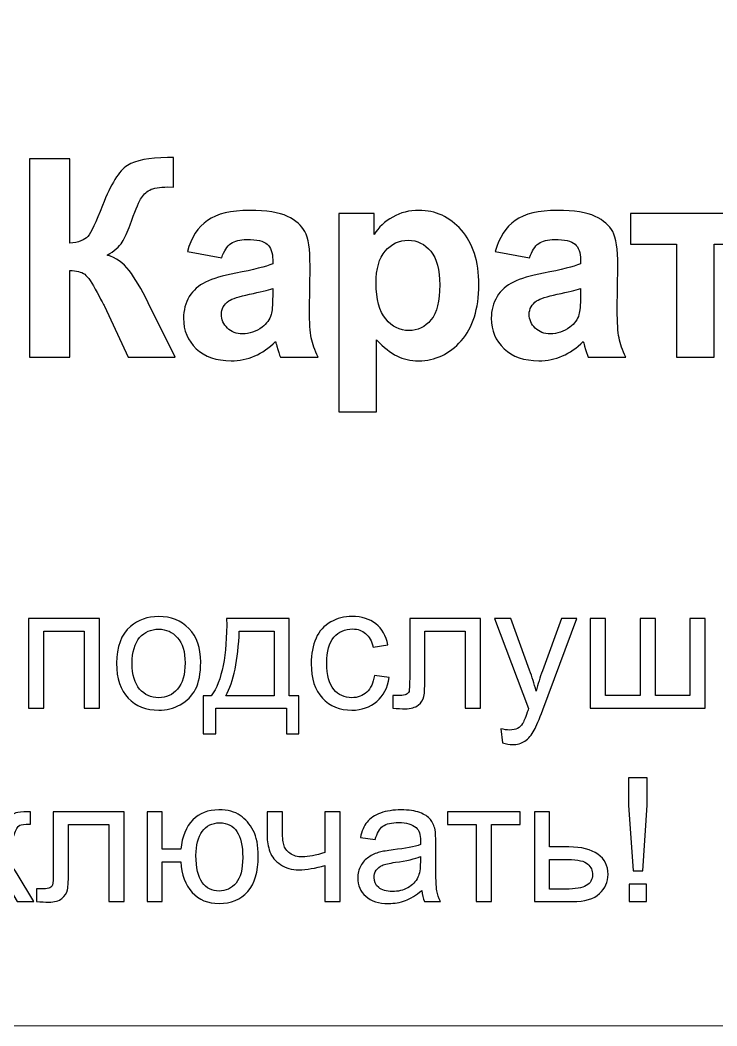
# Model space of a CAD drawing. Header units: millimetres. Extents: x -73 to 70, y 96 to 138.
# Drawn here: x 42.51 to 56.71, y 96.5 to 117 of the extents above; entities that cross this region are included whole.
import ezdxf

# ---------------------------------------------------------------- set-up
doc = ezdxf.new("R2010")
doc.units = ezdxf.units.MM
doc.header["$MEASUREMENT"] = 0
doc.layers.add('layer 1', color=7, linetype='Continuous')

msp = doc.modelspace()

# ---------------------------------------------------------------- linework, layer by layer
at = {"layer": 'layer 1', "lineweight": 9}
msp.add_open_spline([(69.5001, 135.5001), (69.5001, 135.5001), (69.5001, 98.5001), (69.5001, 98.5001), (69.5001, 97.8957), (69.4085, 97.4057), (69.0755, 97.0626), (68.7425, 96.7195), (68.2685, 96.5001), (67.5001, 96.5001), (67.5001, 96.5001), (-70.9999, 96.5001), (-70.9999, 96.5001), (-71.53, 96.4998), (-72.0385, 96.71), (-72.4136, 97.0846), (-72.7887, 97.4592), (-72.9996, 97.97), (-72.9999, 98.5001), (-72.9999, 98.5001), (-72.9999, 135.5001), (-72.9999, 135.5001), (-73.0002, 136.0302), (-72.79, 136.5387), (-72.4154, 136.9138), (-72.0408, 137.2889), (-71.53, 137.4998), (-70.9999, 137.5001), (-70.9999, 137.5001), (67.5001, 137.5001), (67.5001, 137.5001), (68.2152, 137.5001), (68.7458, 137.2967), (69.1084, 136.9045), (69.3948, 136.5947), (69.5001, 136.2287), (69.5001, 135.5001)], degree=3, knots=[0, 0, 0, 0, 0.0833333, 0.0833333, 0.0833333, 0.1666667, 0.1666667, 0.1666667, 0.25, 0.25, 0.25, 0.3333333, 0.3333333, 0.3333333, 0.4166667, 0.4166667, 0.4166667, 0.5, 0.5, 0.5, 0.5833333, 0.5833333, 0.5833333, 0.6666667, 0.6666667, 0.6666667, 0.75, 0.75, 0.75, 0.8333333, 0.8333333, 0.8333333, 0.9166667, 0.9166667, 0.9166667, 1, 1, 1, 1], dxfattribs=at)
at = {"layer": 'layer 1', "color": 250}
for points, knots in [([(42.7, 114.1718), (42.7, 114.1718), (43.5185, 114.1718), (43.5185, 114.1718), (43.5185, 114.1718), (43.5185, 112.4502), (43.5185, 112.4502), (43.7, 112.4691), (43.8233, 112.5152), (43.8872, 112.5914), (43.9512, 112.6666), (44.0509, 112.8764), (44.1845, 113.2207), (44.3529, 113.6582), (44.5232, 113.931), (44.6934, 114.0373), (44.8628, 114.1436), (45.1346, 114.1972), (45.5109, 114.1972), (45.5298, 114.1972), (45.5693, 114.1981), (45.6295, 114.2), (45.6295, 114.2), (45.6295, 113.5961), (45.6295, 113.5961), (45.6295, 113.5961), (45.5138, 113.5989), (45.5138, 113.5989), (45.3463, 113.5989), (45.224, 113.5782), (45.1469, 113.5368), (45.0697, 113.4954), (45.0076, 113.4324), (44.9597, 113.3477), (44.9117, 113.263), (44.8411, 113.089), (44.748, 112.8256), (44.6981, 112.6854), (44.6445, 112.5688), (44.5862, 112.4747), (44.5288, 112.3806), (44.4263, 112.2922), (44.2795, 112.2094), (44.4611, 112.1586), (44.6107, 112.0542), (44.7292, 111.898), (44.8477, 111.7419), (44.9775, 111.5217), (45.1187, 111.2367), (45.1187, 111.2367), (45.669, 110.1304), (45.669, 110.1304), (45.669, 110.1304), (44.7094, 110.1304), (44.7094, 110.1304), (44.7094, 110.1304), (44.225, 111.1709), (44.225, 111.1709), (44.2174, 111.1859), (44.2014, 111.2141), (44.1779, 111.2565), (44.1685, 111.2706), (44.1346, 111.3345), (44.0763, 111.4465), (43.9728, 111.6459), (43.8882, 111.7701), (43.8223, 111.82), (43.7555, 111.8698), (43.6549, 111.8952), (43.5185, 111.8971), (43.5185, 111.8971), (43.5185, 110.1304), (43.5185, 110.1304), (43.5185, 110.1304), (42.7, 110.1304), (42.7, 110.1304), (42.7, 110.1304), (42.7, 114.1718), (42.7, 114.1718)], [0, 0, 0, 0, 0.0384615, 0.0384615, 0.0384615, 0.0769231, 0.0769231, 0.0769231, 0.1153846, 0.1153846, 0.1153846, 0.1538462, 0.1538462, 0.1538462, 0.1923077, 0.1923077, 0.1923077, 0.2307692, 0.2307692, 0.2307692, 0.2692308, 0.2692308, 0.2692308, 0.3076923, 0.3076923, 0.3076923, 0.3461538, 0.3461538, 0.3461538, 0.3846154, 0.3846154, 0.3846154, 0.4230769, 0.4230769, 0.4230769, 0.4615385, 0.4615385, 0.4615385, 0.5, 0.5, 0.5, 0.5384615, 0.5384615, 0.5384615, 0.5769231, 0.5769231, 0.5769231, 0.6153846, 0.6153846, 0.6153846, 0.6538462, 0.6538462, 0.6538462, 0.6923077, 0.6923077, 0.6923077, 0.7307692, 0.7307692, 0.7307692, 0.7692308, 0.7692308, 0.7692308, 0.8076923, 0.8076923, 0.8076923, 0.8461538, 0.8461538, 0.8461538, 0.8846154, 0.8846154, 0.8846154, 0.9230769, 0.9230769, 0.9230769, 0.9615385, 0.9615385, 0.9615385, 1, 1, 1, 1]), ([(46.6157, 112.1567), (46.6157, 112.1567), (45.9158, 112.2809), (45.9158, 112.2809), (45.9948, 112.5669), (46.1312, 112.7786), (46.3241, 112.9159), (46.5169, 113.0533), (46.8039, 113.1219), (47.1839, 113.1219), (47.5292, 113.1219), (47.7869, 113.0815), (47.9563, 112.9996), (48.1247, 112.9178), (48.2441, 112.8143), (48.3128, 112.6883), (48.3815, 112.5622), (48.4163, 112.3317), (48.4163, 111.9949), (48.4163, 111.9949), (48.405, 111.0918), (48.405, 111.0918), (48.405, 110.835), (48.4172, 110.645), (48.4417, 110.5227), (48.4661, 110.4004), (48.5122, 110.2696), (48.58, 110.1304), (48.58, 110.1304), (47.8123, 110.1304), (47.8123, 110.1304), (47.7926, 110.1812), (47.7672, 110.2565), (47.738, 110.3562), (47.7258, 110.4023), (47.7164, 110.4324), (47.7107, 110.4465), (47.579, 110.3167), (47.4379, 110.2198), (47.2874, 110.1549), (47.1369, 110.0899), (46.977, 110.057), (46.8067, 110.057), (46.5066, 110.057), (46.2695, 110.1389), (46.0964, 110.3026), (45.9233, 110.4653), (45.8368, 110.6723), (45.8368, 110.9225), (45.8368, 111.0871), (45.8763, 111.2348), (45.9553, 111.3646), (46.0344, 111.4935), (46.1444, 111.5932), (46.2874, 111.6619), (46.4295, 111.7306), (46.6345, 111.7908), (46.9026, 111.8425), (47.2639, 111.9103), (47.5151, 111.9742), (47.6543, 112.0326), (47.6543, 112.0326), (47.6543, 112.1106), (47.6543, 112.1106), (47.6543, 112.2612), (47.6176, 112.3684), (47.5442, 112.4333), (47.4699, 112.4973), (47.3307, 112.5293), (47.1265, 112.5293), (46.9883, 112.5293), (46.881, 112.502), (46.8039, 112.4465), (46.7258, 112.3919), (46.6637, 112.295), (46.6157, 112.1567)], [0, 0, 0, 0, 0.04, 0.04, 0.04, 0.08, 0.08, 0.08, 0.12, 0.12, 0.12, 0.16, 0.16, 0.16, 0.2, 0.2, 0.2, 0.24, 0.24, 0.24, 0.28, 0.28, 0.28, 0.32, 0.32, 0.32, 0.36, 0.36, 0.36, 0.4, 0.4, 0.4, 0.44, 0.44, 0.44, 0.48, 0.48, 0.48, 0.52, 0.52, 0.52, 0.56, 0.56, 0.56, 0.6, 0.6, 0.6, 0.64, 0.64, 0.64, 0.68, 0.68, 0.68, 0.72, 0.72, 0.72, 0.76, 0.76, 0.76, 0.8, 0.8, 0.8, 0.84, 0.84, 0.84, 0.88, 0.88, 0.88, 0.92, 0.92, 0.92, 0.96, 0.96, 0.96, 1, 1, 1, 1]), ([(48.9998, 113.0598), (48.9998, 113.0598), (49.7223, 113.0598), (49.7223, 113.0598), (49.7223, 113.0598), (49.7223, 112.6299), (49.7223, 112.6299), (49.8164, 112.7767), (49.9424, 112.8952), (50.1024, 112.9865), (50.2623, 113.0768), (50.4401, 113.1219), (50.6348, 113.1219), (50.9744, 113.1219), (51.2632, 112.9883), (51.5003, 112.7212), (51.7374, 112.455), (51.8559, 112.0824), (51.8559, 111.6064), (51.8559, 111.1163), (51.7364, 110.7362), (51.4975, 110.4644), (51.2585, 110.1925), (50.9688, 110.057), (50.6282, 110.057), (50.4664, 110.057), (50.3197, 110.089), (50.188, 110.1539), (50.0572, 110.2179), (49.918, 110.328), (49.7731, 110.4841), (49.7731, 110.4841), (49.7731, 109.0185), (49.7731, 109.0185), (49.7731, 109.0185), (48.9998, 109.0185), (48.9998, 109.0185), (48.9998, 109.0185), (48.9998, 113.0598), (48.9998, 113.0598)], [0, 0, 0, 0, 0.0769231, 0.0769231, 0.0769231, 0.1538462, 0.1538462, 0.1538462, 0.2307692, 0.2307692, 0.2307692, 0.3076923, 0.3076923, 0.3076923, 0.3846154, 0.3846154, 0.3846154, 0.4615385, 0.4615385, 0.4615385, 0.5384615, 0.5384615, 0.5384615, 0.6153846, 0.6153846, 0.6153846, 0.6923077, 0.6923077, 0.6923077, 0.7692308, 0.7692308, 0.7692308, 0.8461538, 0.8461538, 0.8461538, 0.9230769, 0.9230769, 0.9230769, 1, 1, 1, 1]), ([(52.8891, 112.1567), (52.8891, 112.1567), (52.1892, 112.2809), (52.1892, 112.2809), (52.2682, 112.5669), (52.4046, 112.7786), (52.5975, 112.9159), (52.7903, 113.0533), (53.0773, 113.1219), (53.4573, 113.1219), (53.8026, 113.1219), (54.0603, 113.0815), (54.2297, 112.9996), (54.3981, 112.9178), (54.5175, 112.8143), (54.5862, 112.6883), (54.6549, 112.5622), (54.6897, 112.3317), (54.6897, 111.9949), (54.6897, 111.9949), (54.6784, 111.0918), (54.6784, 111.0918), (54.6784, 110.835), (54.6906, 110.645), (54.7151, 110.5227), (54.7395, 110.4004), (54.7856, 110.2696), (54.8534, 110.1304), (54.8534, 110.1304), (54.0857, 110.1304), (54.0857, 110.1304), (54.066, 110.1812), (54.0406, 110.2565), (54.0114, 110.3562), (53.9992, 110.4023), (53.9898, 110.4324), (53.9841, 110.4465), (53.8524, 110.3167), (53.7113, 110.2198), (53.5608, 110.1549), (53.4103, 110.0899), (53.2504, 110.057), (53.0801, 110.057), (52.78, 110.057), (52.5429, 110.1389), (52.3698, 110.3026), (52.1967, 110.4653), (52.1102, 110.6723), (52.1102, 110.9225), (52.1102, 111.0871), (52.1497, 111.2348), (52.2287, 111.3646), (52.3078, 111.4935), (52.4178, 111.5932), (52.5608, 111.6619), (52.7029, 111.7306), (52.9079, 111.7908), (53.176, 111.8425), (53.5373, 111.9103), (53.7885, 111.9742), (53.9277, 112.0326), (53.9277, 112.0326), (53.9277, 112.1106), (53.9277, 112.1106), (53.9277, 112.2612), (53.891, 112.3684), (53.8176, 112.4333), (53.7433, 112.4973), (53.6041, 112.5293), (53.3999, 112.5293), (53.2617, 112.5293), (53.1544, 112.502), (53.0773, 112.4465), (52.9992, 112.3919), (52.9371, 112.295), (52.8891, 112.1567)], [0, 0, 0, 0, 0.04, 0.04, 0.04, 0.08, 0.08, 0.08, 0.12, 0.12, 0.12, 0.16, 0.16, 0.16, 0.2, 0.2, 0.2, 0.24, 0.24, 0.24, 0.28, 0.28, 0.28, 0.32, 0.32, 0.32, 0.36, 0.36, 0.36, 0.4, 0.4, 0.4, 0.44, 0.44, 0.44, 0.48, 0.48, 0.48, 0.52, 0.52, 0.52, 0.56, 0.56, 0.56, 0.6, 0.6, 0.6, 0.64, 0.64, 0.64, 0.68, 0.68, 0.68, 0.72, 0.72, 0.72, 0.76, 0.76, 0.76, 0.8, 0.8, 0.8, 0.84, 0.84, 0.84, 0.88, 0.88, 0.88, 0.92, 0.92, 0.92, 0.96, 0.96, 0.96, 1, 1, 1, 1]), ([(54.9458, 113.0598), (54.9458, 113.0598), (57.5931, 113.0598), (57.5931, 113.0598), (57.5931, 113.0598), (57.5931, 112.4333), (57.5931, 112.4333), (57.5931, 112.4333), (56.6561, 112.4333), (56.6561, 112.4333), (56.6561, 112.4333), (56.6561, 110.1304), (56.6561, 110.1304), (56.6561, 110.1304), (55.8828, 110.1304), (55.8828, 110.1304), (55.8828, 110.1304), (55.8828, 112.4333), (55.8828, 112.4333), (55.8828, 112.4333), (54.9458, 112.4333), (54.9458, 112.4333), (54.9458, 112.4333), (54.9458, 113.0598), (54.9458, 113.0598)], [0, 0, 0, 0, 0.125, 0.125, 0.125, 0.25, 0.25, 0.25, 0.375, 0.375, 0.375, 0.5, 0.5, 0.5, 0.625, 0.625, 0.625, 0.75, 0.75, 0.75, 0.875, 0.875, 0.875, 1, 1, 1, 1]), ([(49.7618, 111.6403), (49.7618, 111.3101), (49.8267, 111.0664), (49.9575, 110.9084), (50.0873, 110.7513), (50.2463, 110.6723), (50.4326, 110.6723), (50.6122, 110.6723), (50.7618, 110.7447), (50.8813, 110.8896), (51.0008, 111.0344), (51.06, 111.2715), (51.06, 111.6017), (51.06, 111.9103), (50.9989, 112.1389), (50.8756, 112.2884), (50.7533, 112.438), (50.6009, 112.5123), (50.4194, 112.5123), (50.2303, 112.5123), (50.0732, 112.439), (49.949, 112.2922), (49.8239, 112.1455), (49.7618, 111.9281), (49.7618, 111.6403)], [0, 0, 0, 0, 0.125, 0.125, 0.125, 0.25, 0.25, 0.25, 0.375, 0.375, 0.375, 0.5, 0.5, 0.5, 0.625, 0.625, 0.625, 0.75, 0.75, 0.75, 0.875, 0.875, 0.875, 1, 1, 1, 1]), ([(47.6543, 111.5302), (47.5555, 111.4973), (47.3984, 111.4578), (47.183, 111.4117), (46.9685, 111.3656), (46.8274, 111.3204), (46.7615, 111.2772), (46.6609, 111.2047), (46.6101, 111.1144), (46.6101, 111.0043), (46.6101, 110.8952), (46.6505, 110.8021), (46.7314, 110.7231), (46.8123, 110.644), (46.9149, 110.6045), (47.04, 110.6045), (47.1792, 110.6045), (47.3128, 110.6506), (47.4398, 110.7419), (47.5329, 110.8124), (47.595, 110.8971), (47.6242, 110.9987), (47.6439, 111.0645), (47.6543, 111.1906), (47.6543, 111.3759), (47.6543, 111.3759), (47.6543, 111.5302), (47.6543, 111.5302)], [0, 0, 0, 0, 0.1111111, 0.1111111, 0.1111111, 0.2222222, 0.2222222, 0.2222222, 0.3333333, 0.3333333, 0.3333333, 0.4444444, 0.4444444, 0.4444444, 0.5555556, 0.5555556, 0.5555556, 0.6666667, 0.6666667, 0.6666667, 0.7777778, 0.7777778, 0.7777778, 0.8888889, 0.8888889, 0.8888889, 1, 1, 1, 1]), ([(53.9277, 111.5302), (53.8289, 111.4973), (53.6718, 111.4578), (53.4564, 111.4117), (53.2419, 111.3656), (53.1008, 111.3204), (53.0349, 111.2772), (52.9343, 111.2047), (52.8835, 111.1144), (52.8835, 111.0043), (52.8835, 110.8952), (52.9239, 110.8021), (53.0048, 110.7231), (53.0857, 110.644), (53.1883, 110.6045), (53.3134, 110.6045), (53.4526, 110.6045), (53.5862, 110.6506), (53.7132, 110.7419), (53.8063, 110.8124), (53.8684, 110.8971), (53.8976, 110.9987), (53.9173, 111.0645), (53.9277, 111.1906), (53.9277, 111.3759), (53.9277, 111.3759), (53.9277, 111.5302), (53.9277, 111.5302)], [0, 0, 0, 0, 0.1111111, 0.1111111, 0.1111111, 0.2222222, 0.2222222, 0.2222222, 0.3333333, 0.3333333, 0.3333333, 0.4444444, 0.4444444, 0.4444444, 0.5555556, 0.5555556, 0.5555556, 0.6666667, 0.6666667, 0.6666667, 0.7777778, 0.7777778, 0.7777778, 0.8888889, 0.8888889, 0.8888889, 1, 1, 1, 1]), ([(42.678, 104.805), (42.678, 104.805), (44.1244, 104.805), (44.1244, 104.805), (44.1244, 104.805), (44.1244, 102.9741), (44.1244, 102.9741), (44.1244, 102.9741), (43.814, 102.9741), (43.814, 102.9741), (43.814, 102.9741), (43.814, 104.5475), (43.814, 104.5475), (43.814, 104.5475), (42.9885, 104.5475), (42.9885, 104.5475), (42.9885, 104.5475), (42.9885, 102.9741), (42.9885, 102.9741), (42.9885, 102.9741), (42.678, 102.9741), (42.678, 102.9741), (42.678, 102.9741), (42.678, 104.805), (42.678, 104.805)], [0, 0, 0, 0, 0.125, 0.125, 0.125, 0.25, 0.25, 0.25, 0.375, 0.375, 0.375, 0.5, 0.5, 0.5, 0.625, 0.625, 0.625, 0.75, 0.75, 0.75, 0.875, 0.875, 0.875, 1, 1, 1, 1]), ([(44.4719, 103.8896), (44.4719, 104.2276), (44.566, 104.4781), (44.7547, 104.641), (44.9117, 104.7762), (45.104, 104.8438), (45.3303, 104.8438), (45.5814, 104.8438), (45.7872, 104.7615), (45.9471, 104.5969), (46.1065, 104.4328), (46.1864, 104.2053), (46.1864, 103.9154), (46.1864, 103.6802), (46.1512, 103.4956), (46.0806, 103.361), (46.01, 103.2263), (45.9071, 103.1217), (45.7719, 103.047), (45.6373, 102.9723), (45.4897, 102.9353), (45.3303, 102.9353), (45.074, 102.9353), (44.867, 103.017), (44.7089, 103.1811), (44.5507, 103.3451), (44.4719, 103.5815), (44.4719, 103.8896)], [0, 0, 0, 0, 0.1111111, 0.1111111, 0.1111111, 0.2222222, 0.2222222, 0.2222222, 0.3333333, 0.3333333, 0.3333333, 0.4444444, 0.4444444, 0.4444444, 0.5555556, 0.5555556, 0.5555556, 0.6666667, 0.6666667, 0.6666667, 0.7777778, 0.7777778, 0.7777778, 0.8888889, 0.8888889, 0.8888889, 1, 1, 1, 1]), ([(46.7162, 104.805), (46.7162, 104.805), (47.9932, 104.805), (47.9932, 104.805), (47.9932, 104.805), (47.9932, 103.2281), (47.9932, 103.2281), (47.9932, 103.2281), (48.1908, 103.2281), (48.1908, 103.2281), (48.1908, 103.2281), (48.1908, 102.4555), (48.1908, 102.4555), (48.1908, 102.4555), (47.9368, 102.4555), (47.9368, 102.4555), (47.9368, 102.4555), (47.9368, 102.9741), (47.9368, 102.9741), (47.9368, 102.9741), (46.4939, 102.9741), (46.4939, 102.9741), (46.4939, 102.9741), (46.4939, 102.4555), (46.4939, 102.4555), (46.4939, 102.4555), (46.2399, 102.4555), (46.2399, 102.4555), (46.2399, 102.4555), (46.2399, 103.2281), (46.2399, 103.2281), (46.2399, 103.2281), (46.4022, 103.2281), (46.4022, 103.2281), (46.6209, 103.525), (46.7256, 104.0507), (46.7162, 104.805)], [0, 0, 0, 0, 0.0833333, 0.0833333, 0.0833333, 0.1666667, 0.1666667, 0.1666667, 0.25, 0.25, 0.25, 0.3333333, 0.3333333, 0.3333333, 0.4166667, 0.4166667, 0.4166667, 0.5, 0.5, 0.5, 0.5833333, 0.5833333, 0.5833333, 0.6666667, 0.6666667, 0.6666667, 0.75, 0.75, 0.75, 0.8333333, 0.8333333, 0.8333333, 0.9166667, 0.9166667, 0.9166667, 1, 1, 1, 1]), ([(49.7272, 103.6444), (49.7272, 103.6444), (50.0305, 103.602), (50.0305, 103.602), (49.997, 103.3933), (49.9124, 103.2305), (49.7754, 103.1123), (49.6384, 102.9941), (49.4696, 102.9353), (49.2703, 102.9353), (49.0204, 102.9353), (48.8193, 103.017), (48.6676, 103.1805), (48.5154, 103.3439), (48.4395, 103.5779), (48.4395, 103.8825), (48.4395, 104.0801), (48.4724, 104.2523), (48.5377, 104.4005), (48.603, 104.5481), (48.7023, 104.6592), (48.8364, 104.7327), (48.9699, 104.8068), (49.1151, 104.8438), (49.2727, 104.8438), (49.4708, 104.8438), (49.6337, 104.7939), (49.7595, 104.6933), (49.8859, 104.5928), (49.967, 104.4499), (50.0023, 104.2653), (50.0023, 104.2653), (49.7025, 104.2194), (49.7025, 104.2194), (49.6737, 104.3423), (49.6231, 104.4346), (49.5496, 104.4969), (49.4767, 104.5587), (49.3885, 104.5898), (49.285, 104.5898), (49.1286, 104.5898), (49.0016, 104.534), (48.9034, 104.4223), (48.8058, 104.31), (48.757, 104.1336), (48.757, 103.8913), (48.757, 103.6456), (48.8041, 103.4674), (48.8981, 103.3563), (48.9928, 103.2452), (49.1157, 103.1893), (49.2668, 103.1893), (49.3891, 103.1893), (49.4908, 103.2263), (49.5719, 103.301), (49.6537, 103.3751), (49.7054, 103.4897), (49.7272, 103.6444)], [0, 0, 0, 0, 0.0526316, 0.0526316, 0.0526316, 0.1052632, 0.1052632, 0.1052632, 0.1578947, 0.1578947, 0.1578947, 0.2105263, 0.2105263, 0.2105263, 0.2631579, 0.2631579, 0.2631579, 0.3157895, 0.3157895, 0.3157895, 0.3684211, 0.3684211, 0.3684211, 0.4210526, 0.4210526, 0.4210526, 0.4736842, 0.4736842, 0.4736842, 0.5263158, 0.5263158, 0.5263158, 0.5789474, 0.5789474, 0.5789474, 0.6315789, 0.6315789, 0.6315789, 0.6842105, 0.6842105, 0.6842105, 0.7368421, 0.7368421, 0.7368421, 0.7894737, 0.7894737, 0.7894737, 0.8421053, 0.8421053, 0.8421053, 0.8947368, 0.8947368, 0.8947368, 0.9473684, 0.9473684, 0.9473684, 1, 1, 1, 1]), ([(50.4468, 104.805), (50.4468, 104.805), (51.8897, 104.805), (51.8897, 104.805), (51.8897, 104.805), (51.8897, 102.9759), (51.8897, 102.9759), (51.8897, 102.9759), (51.5793, 102.9759), (51.5793, 102.9759), (51.5793, 102.9759), (51.5793, 104.5475), (51.5793, 104.5475), (51.5793, 104.5475), (50.7573, 104.5475), (50.7573, 104.5475), (50.7573, 104.5475), (50.7573, 103.6367), (50.7573, 103.6367), (50.7573, 103.4245), (50.7502, 103.2845), (50.7367, 103.2163), (50.7226, 103.1487), (50.685, 103.0899), (50.6232, 103.0394), (50.5609, 102.9888), (50.4715, 102.9635), (50.3545, 102.9635), (50.2822, 102.9635), (50.1987, 102.9682), (50.1046, 102.977), (50.1046, 102.977), (50.1046, 103.2352), (50.1046, 103.2352), (50.1046, 103.2352), (50.2405, 103.2352), (50.2405, 103.2352), (50.3045, 103.2352), (50.3504, 103.2416), (50.378, 103.2551), (50.4057, 103.2681), (50.4239, 103.2893), (50.4333, 103.3181), (50.4421, 103.3469), (50.4468, 103.4404), (50.4468, 103.5985), (50.4468, 103.5985), (50.4468, 104.805), (50.4468, 104.805)], [0, 0, 0, 0, 0.0625, 0.0625, 0.0625, 0.125, 0.125, 0.125, 0.1875, 0.1875, 0.1875, 0.25, 0.25, 0.25, 0.3125, 0.3125, 0.3125, 0.375, 0.375, 0.375, 0.4375, 0.4375, 0.4375, 0.5, 0.5, 0.5, 0.5625, 0.5625, 0.5625, 0.625, 0.625, 0.625, 0.6875, 0.6875, 0.6875, 0.75, 0.75, 0.75, 0.8125, 0.8125, 0.8125, 0.875, 0.875, 0.875, 0.9375, 0.9375, 0.9375, 1, 1, 1, 1]), ([(52.3395, 102.2703), (52.3395, 102.2703), (52.3042, 102.5572), (52.3042, 102.5572), (52.3724, 102.539), (52.4312, 102.5296), (52.4818, 102.5296), (52.5512, 102.5296), (52.6065, 102.5414), (52.6476, 102.5643), (52.6894, 102.5872), (52.7235, 102.6196), (52.7499, 102.6607), (52.7693, 102.6919), (52.8011, 102.7689), (52.8446, 102.8924), (52.8505, 102.9094), (52.8593, 102.9347), (52.8722, 102.9682), (52.8722, 102.9682), (52.1772, 104.805), (52.1772, 104.805), (52.1772, 104.805), (52.5089, 104.805), (52.5089, 104.805), (52.5089, 104.805), (52.891, 103.7479), (52.891, 103.7479), (52.941, 103.6144), (52.9851, 103.4733), (53.0245, 103.3251), (53.0604, 103.4645), (53.1027, 103.602), (53.1521, 103.7373), (53.1521, 103.7373), (53.5425, 104.805), (53.5425, 104.805), (53.5425, 104.805), (53.8524, 104.805), (53.8524, 104.805), (53.8524, 104.805), (53.1603, 102.9423), (53.1603, 102.9423), (53.0857, 102.7419), (53.0274, 102.6043), (52.9857, 102.5284), (52.9304, 102.4267), (52.8669, 102.352), (52.7958, 102.3044), (52.7241, 102.2568), (52.6388, 102.2333), (52.54, 102.2333), (52.48, 102.2333), (52.413, 102.2456), (52.3395, 102.2703)], [0, 0, 0, 0, 0.0555556, 0.0555556, 0.0555556, 0.1111111, 0.1111111, 0.1111111, 0.1666667, 0.1666667, 0.1666667, 0.2222222, 0.2222222, 0.2222222, 0.2777778, 0.2777778, 0.2777778, 0.3333333, 0.3333333, 0.3333333, 0.3888889, 0.3888889, 0.3888889, 0.4444444, 0.4444444, 0.4444444, 0.5, 0.5, 0.5, 0.5555556, 0.5555556, 0.5555556, 0.6111111, 0.6111111, 0.6111111, 0.6666667, 0.6666667, 0.6666667, 0.7222222, 0.7222222, 0.7222222, 0.7777778, 0.7777778, 0.7777778, 0.8333333, 0.8333333, 0.8333333, 0.8888889, 0.8888889, 0.8888889, 0.9444444, 0.9444444, 0.9444444, 1, 1, 1, 1]), ([(54.1281, 104.805), (54.1281, 104.805), (54.4386, 104.805), (54.4386, 104.805), (54.4386, 104.805), (54.4386, 103.2316), (54.4386, 103.2316), (54.4386, 103.2316), (55.1441, 103.2316), (55.1441, 103.2316), (55.1441, 103.2316), (55.1441, 104.805), (55.1441, 104.805), (55.1441, 104.805), (55.4546, 104.805), (55.4546, 104.805), (55.4546, 104.805), (55.4546, 103.2316), (55.4546, 103.2316), (55.4546, 103.2316), (56.1601, 103.2316), (56.1601, 103.2316), (56.1601, 103.2316), (56.1601, 104.805), (56.1601, 104.805), (56.1601, 104.805), (56.4706, 104.805), (56.4706, 104.805), (56.4706, 104.805), (56.4706, 102.9741), (56.4706, 102.9741), (56.4706, 102.9741), (54.1281, 102.9741), (54.1281, 102.9741), (54.1281, 102.9741), (54.1281, 104.805), (54.1281, 104.805)], [0, 0, 0, 0, 0.0833333, 0.0833333, 0.0833333, 0.1666667, 0.1666667, 0.1666667, 0.25, 0.25, 0.25, 0.3333333, 0.3333333, 0.3333333, 0.4166667, 0.4166667, 0.4166667, 0.5, 0.5, 0.5, 0.5833333, 0.5833333, 0.5833333, 0.6666667, 0.6666667, 0.6666667, 0.75, 0.75, 0.75, 0.8333333, 0.8333333, 0.8333333, 0.9166667, 0.9166667, 0.9166667, 1, 1, 1, 1]), ([(44.7894, 103.889), (44.7894, 103.655), (44.8406, 103.4798), (44.9429, 103.3639), (45.0458, 103.2475), (45.1745, 103.1893), (45.3303, 103.1893), (45.4844, 103.1893), (45.6126, 103.2475), (45.7155, 103.3645), (45.8178, 103.4815), (45.8689, 103.6597), (45.8689, 103.899), (45.8689, 104.1248), (45.8172, 104.2958), (45.7143, 104.4117), (45.6114, 104.5281), (45.4832, 104.5863), (45.3303, 104.5863), (45.1745, 104.5863), (45.0458, 104.5287), (44.9429, 104.4129), (44.8406, 104.297), (44.7894, 104.1224), (44.7894, 103.889)], [0, 0, 0, 0, 0.125, 0.125, 0.125, 0.25, 0.25, 0.25, 0.375, 0.375, 0.375, 0.5, 0.5, 0.5, 0.625, 0.625, 0.625, 0.75, 0.75, 0.75, 0.875, 0.875, 0.875, 1, 1, 1, 1]), ([(46.9737, 104.5475), (46.9508, 103.9531), (46.859, 103.5133), (46.6985, 103.2281), (46.6985, 103.2281), (47.6828, 103.2281), (47.6828, 103.2281), (47.6828, 103.2281), (47.6828, 104.5475), (47.6828, 104.5475), (47.6828, 104.5475), (46.9737, 104.5475), (46.9737, 104.5475)], [0, 0, 0, 0, 0.25, 0.25, 0.25, 0.5, 0.5, 0.5, 0.75, 0.75, 0.75, 1, 1, 1, 1]), ([(54.9992, 99.6609), (54.9992, 99.6609), (54.904, 100.9992), (54.904, 100.9992), (54.904, 100.9992), (54.904, 101.5589), (54.904, 101.5589), (54.904, 101.5589), (55.2885, 101.5589), (55.2885, 101.5589), (55.2885, 101.5589), (55.2885, 100.9992), (55.2885, 100.9992), (55.2885, 100.9992), (55.2003, 99.6609), (55.2003, 99.6609), (55.2003, 99.6609), (54.9992, 99.6609), (54.9992, 99.6609)], [0, 0, 0, 0, 0.1666667, 0.1666667, 0.1666667, 0.3333333, 0.3333333, 0.3333333, 0.5, 0.5, 0.5, 0.6666667, 0.6666667, 0.6666667, 0.8333333, 0.8333333, 0.8333333, 1, 1, 1, 1]), ([(41.4442, 100.8639), (41.4442, 100.8639), (41.7547, 100.8639), (41.7547, 100.8639), (41.7547, 100.8639), (41.7547, 100.0737), (41.7547, 100.0737), (41.8534, 100.0737), (41.9228, 100.0925), (41.9628, 100.1307), (42.0022, 100.1684), (42.0604, 100.2783), (42.138, 100.4612), (42.1992, 100.6058), (42.2485, 100.7011), (42.2862, 100.7469), (42.3244, 100.7928), (42.3679, 100.8239), (42.4173, 100.8398), (42.4673, 100.8557), (42.5466, 100.8639), (42.6554, 100.8639), (42.6554, 100.8639), (42.7177, 100.8639), (42.7177, 100.8639), (42.7177, 100.8639), (42.7177, 100.6082), (42.7177, 100.6082), (42.7177, 100.6082), (42.6313, 100.6099), (42.6313, 100.6099), (42.5496, 100.6099), (42.4973, 100.5976), (42.4743, 100.5735), (42.4502, 100.5482), (42.4132, 100.4729), (42.3638, 100.3477), (42.3167, 100.2277), (42.2738, 100.1448), (42.2344, 100.099), (42.1956, 100.0531), (42.1351, 100.0114), (42.0533, 99.9732), (42.1868, 99.9373), (42.3185, 99.8132), (42.4479, 99.6004), (42.4479, 99.6004), (42.7883, 99.033), (42.7883, 99.033), (42.7883, 99.033), (42.4473, 99.033), (42.4473, 99.033), (42.4473, 99.033), (42.1115, 99.5986), (42.1115, 99.5986), (42.0439, 99.7133), (41.9851, 99.7885), (41.9352, 99.825), (41.8846, 99.8614), (41.8246, 99.8797), (41.7547, 99.8797), (41.7547, 99.8797), (41.7547, 99.033), (41.7547, 99.033), (41.7547, 99.033), (41.4442, 99.033), (41.4442, 99.033), (41.4442, 99.033), (41.4442, 100.8639), (41.4442, 100.8639)], [0, 0, 0, 0, 0.0434783, 0.0434783, 0.0434783, 0.0869565, 0.0869565, 0.0869565, 0.1304348, 0.1304348, 0.1304348, 0.173913, 0.173913, 0.173913, 0.2173913, 0.2173913, 0.2173913, 0.2608696, 0.2608696, 0.2608696, 0.3043478, 0.3043478, 0.3043478, 0.3478261, 0.3478261, 0.3478261, 0.3913043, 0.3913043, 0.3913043, 0.4347826, 0.4347826, 0.4347826, 0.4782609, 0.4782609, 0.4782609, 0.5217391, 0.5217391, 0.5217391, 0.5652174, 0.5652174, 0.5652174, 0.6086957, 0.6086957, 0.6086957, 0.6521739, 0.6521739, 0.6521739, 0.6956522, 0.6956522, 0.6956522, 0.7391304, 0.7391304, 0.7391304, 0.7826087, 0.7826087, 0.7826087, 0.826087, 0.826087, 0.826087, 0.8695652, 0.8695652, 0.8695652, 0.9130435, 0.9130435, 0.9130435, 0.9565217, 0.9565217, 0.9565217, 1, 1, 1, 1]), ([(43.1822, 100.8639), (43.1822, 100.8639), (44.6251, 100.8639), (44.6251, 100.8639), (44.6251, 100.8639), (44.6251, 99.0348), (44.6251, 99.0348), (44.6251, 99.0348), (44.3147, 99.0348), (44.3147, 99.0348), (44.3147, 99.0348), (44.3147, 100.6064), (44.3147, 100.6064), (44.3147, 100.6064), (43.4927, 100.6064), (43.4927, 100.6064), (43.4927, 100.6064), (43.4927, 99.6956), (43.4927, 99.6956), (43.4927, 99.4834), (43.4856, 99.3434), (43.4721, 99.2752), (43.458, 99.2076), (43.4204, 99.1488), (43.3586, 99.0983), (43.2963, 99.0477), (43.2069, 99.0224), (43.0899, 99.0224), (43.0176, 99.0224), (42.9341, 99.0271), (42.84, 99.0359), (42.84, 99.0359), (42.84, 99.2941), (42.84, 99.2941), (42.84, 99.2941), (42.9759, 99.2941), (42.9759, 99.2941), (43.0399, 99.2941), (43.0858, 99.3005), (43.1134, 99.314), (43.1411, 99.327), (43.1593, 99.3482), (43.1687, 99.377), (43.1775, 99.4058), (43.1822, 99.4993), (43.1822, 99.6574), (43.1822, 99.6574), (43.1822, 100.8639), (43.1822, 100.8639)], [0, 0, 0, 0, 0.0625, 0.0625, 0.0625, 0.125, 0.125, 0.125, 0.1875, 0.1875, 0.1875, 0.25, 0.25, 0.25, 0.3125, 0.3125, 0.3125, 0.375, 0.375, 0.375, 0.4375, 0.4375, 0.4375, 0.5, 0.5, 0.5, 0.5625, 0.5625, 0.5625, 0.625, 0.625, 0.625, 0.6875, 0.6875, 0.6875, 0.75, 0.75, 0.75, 0.8125, 0.8125, 0.8125, 0.875, 0.875, 0.875, 0.9375, 0.9375, 0.9375, 1, 1, 1, 1]), ([(45.0926, 100.8639), (45.0926, 100.8639), (45.403, 100.8639), (45.403, 100.8639), (45.403, 100.8639), (45.403, 100.0984), (45.403, 100.0984), (45.403, 100.0984), (45.7805, 100.0984), (45.7805, 100.0984), (45.8081, 100.3595), (45.8898, 100.5588), (46.0257, 100.6964), (46.1621, 100.8339), (46.3385, 100.9027), (46.5554, 100.9027), (46.74, 100.9027), (46.8859, 100.8657), (46.9923, 100.791), (47.0993, 100.7163), (47.1875, 100.614), (47.2569, 100.4829), (47.3262, 100.3524), (47.3609, 100.1766), (47.3609, 99.9555), (47.3609, 99.6404), (47.2892, 99.4011), (47.1457, 99.2382), (47.0023, 99.0753), (46.8077, 98.9942), (46.5619, 98.9942), (46.3338, 98.9942), (46.1509, 99.07), (46.0127, 99.2211), (45.8751, 99.3728), (45.7975, 99.5804), (45.7805, 99.8444), (45.7805, 99.8444), (45.403, 99.8444), (45.403, 99.8444), (45.403, 99.8444), (45.403, 99.033), (45.403, 99.033), (45.403, 99.033), (45.0926, 99.033), (45.0926, 99.033), (45.0926, 99.033), (45.0926, 100.8639), (45.0926, 100.8639)], [0, 0, 0, 0, 0.0625, 0.0625, 0.0625, 0.125, 0.125, 0.125, 0.1875, 0.1875, 0.1875, 0.25, 0.25, 0.25, 0.3125, 0.3125, 0.3125, 0.375, 0.375, 0.375, 0.4375, 0.4375, 0.4375, 0.5, 0.5, 0.5, 0.5625, 0.5625, 0.5625, 0.625, 0.625, 0.625, 0.6875, 0.6875, 0.6875, 0.75, 0.75, 0.75, 0.8125, 0.8125, 0.8125, 0.875, 0.875, 0.875, 0.9375, 0.9375, 0.9375, 1, 1, 1, 1]), ([(47.5409, 100.8639), (47.5409, 100.8639), (47.8514, 100.8639), (47.8514, 100.8639), (47.8514, 100.8639), (47.8514, 100.5182), (47.8514, 100.5182), (47.8514, 100.3689), (47.8602, 100.2607), (47.8784, 100.1936), (47.896, 100.1266), (47.939, 100.0678), (48.0072, 100.0178), (48.0748, 99.9679), (48.16, 99.9432), (48.2629, 99.9432), (48.3805, 99.9432), (48.5322, 99.9743), (48.7192, 100.0361), (48.7192, 100.0361), (48.7192, 100.8639), (48.7192, 100.8639), (48.7192, 100.8639), (49.0296, 100.8639), (49.0296, 100.8639), (49.0296, 100.8639), (49.0296, 99.033), (49.0296, 99.033), (49.0296, 99.033), (48.7192, 99.033), (48.7192, 99.033), (48.7192, 99.033), (48.7192, 99.7721), (48.7192, 99.7721), (48.5281, 99.7121), (48.3494, 99.6821), (48.1836, 99.6821), (48.0442, 99.6821), (47.9213, 99.7174), (47.8149, 99.7879), (47.7085, 99.8585), (47.6362, 99.9449), (47.598, 100.0472), (47.5597, 100.1495), (47.5409, 100.2619), (47.5409, 100.3847), (47.5409, 100.3847), (47.5409, 100.8639), (47.5409, 100.8639)], [0, 0, 0, 0, 0.0625, 0.0625, 0.0625, 0.125, 0.125, 0.125, 0.1875, 0.1875, 0.1875, 0.25, 0.25, 0.25, 0.3125, 0.3125, 0.3125, 0.375, 0.375, 0.375, 0.4375, 0.4375, 0.4375, 0.5, 0.5, 0.5, 0.5625, 0.5625, 0.5625, 0.625, 0.625, 0.625, 0.6875, 0.6875, 0.6875, 0.75, 0.75, 0.75, 0.8125, 0.8125, 0.8125, 0.875, 0.875, 0.875, 0.9375, 0.9375, 0.9375, 1, 1, 1, 1]), ([(50.6913, 99.2623), (50.576, 99.1641), (50.4649, 99.0953), (50.3585, 99.0548), (50.252, 99.0142), (50.138, 98.9942), (50.0157, 98.9942), (49.8146, 98.9942), (49.66, 99.043), (49.5518, 99.1412), (49.4436, 99.2388), (49.3895, 99.364), (49.3895, 99.5163), (49.3895, 99.6057), (49.4101, 99.6874), (49.4506, 99.7615), (49.4918, 99.8356), (49.5453, 99.8944), (49.6112, 99.9391), (49.6776, 99.9837), (49.7517, 100.0178), (49.8346, 100.0408), (49.8957, 100.0566), (49.9881, 100.0719), (50.1109, 100.0872), (50.3614, 100.1166), (50.5466, 100.1525), (50.6648, 100.1936), (50.666, 100.236), (50.6666, 100.263), (50.6666, 100.2742), (50.6666, 100.4), (50.6372, 100.4888), (50.5784, 100.5405), (50.499, 100.6105), (50.3808, 100.6452), (50.2244, 100.6452), (50.078, 100.6452), (49.9698, 100.6193), (49.9004, 100.5682), (49.8305, 100.517), (49.7793, 100.4265), (49.7458, 100.296), (49.7458, 100.296), (49.4424, 100.3383), (49.4424, 100.3383), (49.4701, 100.4682), (49.5153, 100.5735), (49.5788, 100.6534), (49.6423, 100.7334), (49.734, 100.7945), (49.854, 100.8381), (49.9734, 100.881), (50.1127, 100.9027), (50.2703, 100.9027), (50.4267, 100.9027), (50.5543, 100.8845), (50.6525, 100.8475), (50.7501, 100.8104), (50.8224, 100.7646), (50.8682, 100.7087), (50.9141, 100.6528), (50.9464, 100.5823), (50.9653, 100.497), (50.9752, 100.4441), (50.9805, 100.3489), (50.9805, 100.2119), (50.9805, 100.2119), (50.9805, 99.8003), (50.9805, 99.8003), (50.9805, 99.5128), (50.987, 99.3311), (50.9999, 99.2541), (51.0123, 99.1771), (51.0382, 99.1036), (51.0758, 99.033), (51.0758, 99.033), (50.7512, 99.033), (50.7512, 99.033), (50.7201, 99.0983), (50.7001, 99.1747), (50.6913, 99.2623)], [0, 0, 0, 0, 0.037037, 0.037037, 0.037037, 0.0740741, 0.0740741, 0.0740741, 0.1111111, 0.1111111, 0.1111111, 0.1481481, 0.1481481, 0.1481481, 0.1851852, 0.1851852, 0.1851852, 0.2222222, 0.2222222, 0.2222222, 0.2592593, 0.2592593, 0.2592593, 0.2962963, 0.2962963, 0.2962963, 0.3333333, 0.3333333, 0.3333333, 0.3703704, 0.3703704, 0.3703704, 0.4074074, 0.4074074, 0.4074074, 0.4444444, 0.4444444, 0.4444444, 0.4814815, 0.4814815, 0.4814815, 0.5185185, 0.5185185, 0.5185185, 0.5555556, 0.5555556, 0.5555556, 0.5925926, 0.5925926, 0.5925926, 0.6296296, 0.6296296, 0.6296296, 0.6666667, 0.6666667, 0.6666667, 0.7037037, 0.7037037, 0.7037037, 0.7407407, 0.7407407, 0.7407407, 0.7777778, 0.7777778, 0.7777778, 0.8148148, 0.8148148, 0.8148148, 0.8518519, 0.8518519, 0.8518519, 0.8888889, 0.8888889, 0.8888889, 0.9259259, 0.9259259, 0.9259259, 0.962963, 0.962963, 0.962963, 1, 1, 1, 1]), ([(51.2175, 100.8639), (51.2175, 100.8639), (52.6991, 100.8639), (52.6991, 100.8639), (52.6991, 100.8639), (52.6991, 100.6064), (52.6991, 100.6064), (52.6991, 100.6064), (52.1135, 100.6064), (52.1135, 100.6064), (52.1135, 100.6064), (52.1135, 99.033), (52.1135, 99.033), (52.1135, 99.033), (51.8031, 99.033), (51.8031, 99.033), (51.8031, 99.033), (51.8031, 100.6064), (51.8031, 100.6064), (51.8031, 100.6064), (51.2175, 100.6064), (51.2175, 100.6064), (51.2175, 100.6064), (51.2175, 100.8639), (51.2175, 100.8639)], [0, 0, 0, 0, 0.125, 0.125, 0.125, 0.25, 0.25, 0.25, 0.375, 0.375, 0.375, 0.5, 0.5, 0.5, 0.625, 0.625, 0.625, 0.75, 0.75, 0.75, 0.875, 0.875, 0.875, 1, 1, 1, 1]), ([(52.9884, 100.8639), (52.9884, 100.8639), (53.2988, 100.8639), (53.2988, 100.8639), (53.2988, 100.8639), (53.2988, 100.1478), (53.2988, 100.1478), (53.2988, 100.1478), (53.6916, 100.1478), (53.6916, 100.1478), (53.9479, 100.1478), (54.1449, 100.0984), (54.2837, 99.999), (54.4218, 99.8997), (54.4912, 99.7627), (54.4912, 99.588), (54.4912, 99.4352), (54.4336, 99.3046), (54.3178, 99.1959), (54.2025, 99.0871), (54.0179, 99.033), (53.7639, 99.033), (53.7639, 99.033), (52.9884, 99.033), (52.9884, 99.033), (52.9884, 99.033), (52.9884, 100.8639), (52.9884, 100.8639)], [0, 0, 0, 0, 0.1111111, 0.1111111, 0.1111111, 0.2222222, 0.2222222, 0.2222222, 0.3333333, 0.3333333, 0.3333333, 0.4444444, 0.4444444, 0.4444444, 0.5555556, 0.5555556, 0.5555556, 0.6666667, 0.6666667, 0.6666667, 0.7777778, 0.7777778, 0.7777778, 0.8888889, 0.8888889, 0.8888889, 1, 1, 1, 1]), ([(46.5725, 100.6381), (46.4208, 100.6381), (46.3026, 100.5799), (46.2179, 100.4635), (46.1333, 100.3477), (46.0909, 100.1848), (46.0909, 99.9749), (46.0909, 99.7239), (46.1333, 99.5404), (46.2185, 99.4234), (46.3038, 99.3064), (46.4178, 99.2482), (46.5601, 99.2482), (46.7018, 99.2482), (46.8177, 99.3023), (46.9082, 99.4105), (46.9982, 99.5187), (47.0434, 99.6933), (47.0434, 99.9338), (47.0434, 100.1684), (47.004, 100.3448), (46.9258, 100.4618), (46.8476, 100.5794), (46.73, 100.6381), (46.5725, 100.6381)], [0, 0, 0, 0, 0.125, 0.125, 0.125, 0.25, 0.25, 0.25, 0.375, 0.375, 0.375, 0.5, 0.5, 0.5, 0.625, 0.625, 0.625, 0.75, 0.75, 0.75, 0.875, 0.875, 0.875, 1, 1, 1, 1]), ([(50.6666, 99.9502), (50.5537, 99.9044), (50.3843, 99.8656), (50.1586, 99.8338), (50.0304, 99.8156), (49.9398, 99.795), (49.8869, 99.7721), (49.834, 99.7491), (49.7934, 99.7156), (49.7646, 99.6721), (49.7358, 99.628), (49.7211, 99.5792), (49.7211, 99.5251), (49.7211, 99.4434), (49.7523, 99.3746), (49.8152, 99.3199), (49.8781, 99.2652), (49.9698, 99.2376), (50.0904, 99.2376), (50.2097, 99.2376), (50.3161, 99.2635), (50.4096, 99.3158), (50.5025, 99.3676), (50.5713, 99.4387), (50.6148, 99.5287), (50.6483, 99.5986), (50.6648, 99.7015), (50.6648, 99.8373), (50.6648, 99.8373), (50.6666, 99.9502), (50.6666, 99.9502)], [0, 0, 0, 0, 0.1, 0.1, 0.1, 0.2, 0.2, 0.2, 0.3, 0.3, 0.3, 0.4, 0.4, 0.4, 0.5, 0.5, 0.5, 0.6, 0.6, 0.6, 0.7, 0.7, 0.7, 0.8, 0.8, 0.8, 0.9, 0.9, 0.9, 1, 1, 1, 1]), ([(53.2988, 99.287), (53.2988, 99.287), (53.6257, 99.287), (53.6257, 99.287), (53.8227, 99.287), (53.9632, 99.3111), (54.0473, 99.3593), (54.1314, 99.4075), (54.1737, 99.4828), (54.1737, 99.5851), (54.1737, 99.6645), (54.1426, 99.735), (54.0802, 99.7974), (54.0179, 99.8591), (53.8803, 99.8903), (53.6669, 99.8903), (53.6669, 99.8903), (53.2988, 99.8903), (53.2988, 99.8903), (53.2988, 99.8903), (53.2988, 99.287), (53.2988, 99.287)], [0, 0, 0, 0, 0.1428571, 0.1428571, 0.1428571, 0.2857143, 0.2857143, 0.2857143, 0.4285714, 0.4285714, 0.4285714, 0.5714286, 0.5714286, 0.5714286, 0.7142857, 0.7142857, 0.7142857, 0.8571429, 0.8571429, 0.8571429, 1, 1, 1, 1]), ([(54.9181, 99.033), (54.9181, 99.033), (54.9181, 99.3858), (54.9181, 99.3858), (54.9181, 99.3858), (55.2744, 99.3858), (55.2744, 99.3858), (55.2744, 99.3858), (55.2744, 99.033), (55.2744, 99.033), (55.2744, 99.033), (54.9181, 99.033), (54.9181, 99.033)], [0, 0, 0, 0, 0.25, 0.25, 0.25, 0.5, 0.5, 0.5, 0.75, 0.75, 0.75, 1, 1, 1, 1])]:
    msp.add_open_spline(points, degree=3, knots=knots, dxfattribs=at)

doc.saveas('drawing.dxf')
